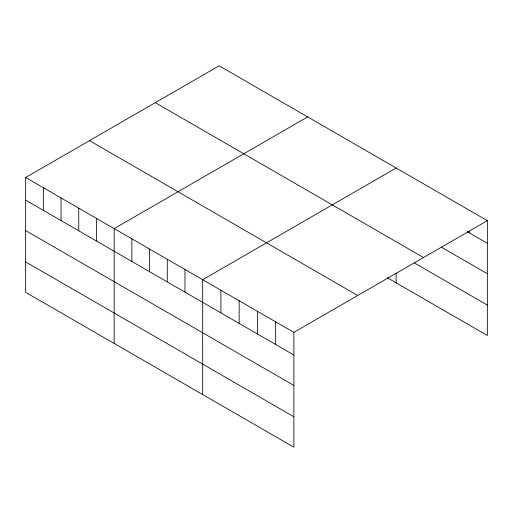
<?xml version="1.0" encoding="UTF-8"?>
<svg xmlns="http://www.w3.org/2000/svg" width="513" height="513" viewBox="0 0 513 513"><rect width="100%" height="100%" fill="white"/><g stroke="black" fill="none" stroke-linecap="round" stroke-linejoin="round"><path stroke-width="0.77" d="M25.65 177.504L293.872 332.36L293.872 447.201L25.65 292.339L25.65 177.504L219.128 65.799L487.35 220.661L487.35 335.496L387.302 277.738M307.64 116.9L114.162 228.606L114.162 343.447M396.151 168.007L202.68 279.707L202.68 394.548M293.872 332.36L487.35 220.661M467.087 231.6L487.35 243.297M441.411 247.202L487.35 273.724M155.279 102.664L423.501 257.52M414.395 262.951L487.35 305.075M89.499 140.639L357.721 295.501M25.65 200.141L293.872 355.002M25.65 230.568L293.872 385.43M25.65 261.919L293.872 416.774M469.113 231.209L469.113 232.767M396.151 273.237L396.151 282.849M275.635 321.831L275.635 344.473M257.398 311.301L257.398 333.944M239.154 300.765L239.154 323.408M220.917 290.236L220.917 312.879M184.975 269.485L184.975 292.128M167.27 259.264L167.27 281.906M149.572 249.049L149.572 271.685M131.867 238.827L131.867 261.47M96.463 218.384L96.463 241.027M78.758 208.163L78.758 230.805M61.053 197.941L61.053 220.584M43.355 187.72L43.355 210.362"/></g></svg>
